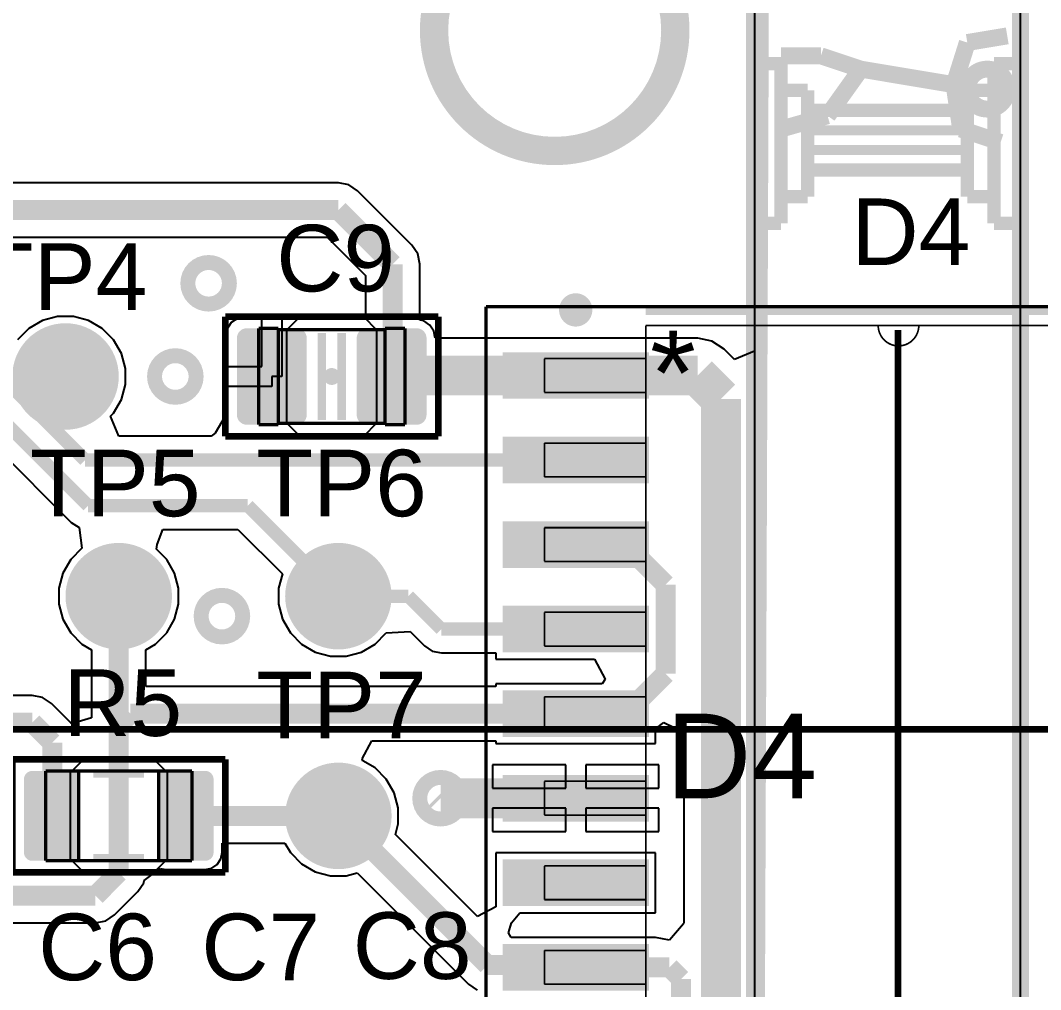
# Model space of a CAD drawing. Header units: inches. Extents: x 34 to 155, y 75 to 134.
# Drawn here: x 86.47 to 101.8, y 99.09 to 113.65 of the extents above; entities that cross this region are included whole.
import ezdxf

# ---------------------------------------------------------------- set-up
doc = ezdxf.new("R2010")
doc.units = ezdxf.units.IN
for name, color, linetype in [('Bottom Layer', 5, 'Continuous'), ('Bottom Overlay', 54, 'Continuous'), ('Bottom Solder', 6, 'Continuous'), ('Construction', 216, 'Continuous'), ('Mechanical 13', 56, 'Continuous'), ('Mechanical 15', 56, 'Continuous'), ('Multi-Layer', 9, 'Continuous'), ('Top Layer', 1, 'Continuous'), ('Top Overlay', 2, 'Continuous'), ('Top Paste', 8, 'Continuous'), ('Top Solder', 216, 'Continuous')]:
    doc.layers.add(name, color=color, linetype=linetype)
doc.styles.add('Arial', font='', dxfattribs={"height": 0.2})
doc.styles.get('Arial').set_extended_font_data('Arial')

# ---------------------------------------------------------------- blocks, each defined once
blk = doc.blocks.new('T___P_____P___D1_5___102')
at = {"layer": 'Top Layer'}
h = blk.add_hatch(color=1, dxfattribs=at)
edge = h.paths.add_edge_path()
edge.add_arc((0, 0), 0.7499985, 0, 360)
at = {"layer": 'Top Solder'}
h = blk.add_hatch(color=216, dxfattribs=at)
edge = h.paths.add_edge_path()
edge.add_arc((0, 0), 0.7999984, 0, 360)
blk = doc.blocks.new('T___P_____P___D1_5___103')
at = {"layer": 'Top Layer'}
h = blk.add_hatch(color=1, dxfattribs=at)
edge = h.paths.add_edge_path()
edge.add_arc((0, 0), 0.7499985, 0, 360)
at = {"layer": 'Top Solder'}
h = blk.add_hatch(color=216, dxfattribs=at)
edge = h.paths.add_edge_path()
edge.add_arc((0, 0), 0.7999984, 0, 360)
blk = doc.blocks.new('T___P_____P___D1_5___104')
at = {"layer": 'Top Layer'}
h = blk.add_hatch(color=1, dxfattribs=at)
edge = h.paths.add_edge_path()
edge.add_arc((0, 0), 0.7499985, 0, 360)
at = {"layer": 'Top Solder'}
h = blk.add_hatch(color=216, dxfattribs=at)
edge = h.paths.add_edge_path()
edge.add_arc((0, 0), 0.7999984, 0, 360)
blk = doc.blocks.new('T___P_____P___D1_5___105')
at = {"layer": 'Top Layer'}
h = blk.add_hatch(color=1, dxfattribs=at)
edge = h.paths.add_edge_path()
edge.add_arc((0, 0), 0.7499985, 0, 360)
at = {"layer": 'Top Solder'}
h = blk.add_hatch(color=216, dxfattribs=at)
edge = h.paths.add_edge_path()
edge.add_arc((0, 0), 0.7999984, 0, 360)
blk = doc.blocks.new('RESC2012X70N_116')
at = {"layer": 'Mechanical 15'}
h = blk.add_hatch(color=56, dxfattribs=at)
edge = h.paths.add_edge_path()
edge.add_arc((0, 0), 0.127, 0, 360)
at = {"layer": 'Top Layer'}
h = blk.add_hatch(color=1, dxfattribs=at)
edge = h.paths.add_edge_path()
edge.add_arc((-1.30000121, -0.55000017), 0.0999998, 180, 270)
edge.add_line((-1.30000121, -0.64999997), (-0.69999987, -0.64999997))
edge.add_arc((-0.69999987, -0.55000017), 0.0999998, 270, 360)
edge.add_line((-0.60000007, -0.55000017), (-0.60000007, 0.55000017))
edge.add_arc((-0.69999987, 0.55000017), 0.0999998, 0, 90)
edge.add_line((-0.69999987, 0.64999997), (-1.30000121, 0.64999997))
edge.add_arc((-1.30000121, 0.55000017), 0.0999998, 90, 180)
edge.add_line((-1.40000101, 0.55000017), (-1.40000101, -0.55000017))
h = blk.add_hatch(color=1, dxfattribs=at)
edge = h.paths.add_edge_path()
edge.add_arc((0.69999987, -0.55000017), 0.0999998, 180, 270)
edge.add_line((0.69999987, -0.64999997), (1.30000121, -0.64999997))
edge.add_arc((1.30000121, -0.55000017), 0.0999998, 270, 360)
edge.add_line((1.40000101, -0.55000017), (1.40000101, 0.55000017))
edge.add_arc((1.30000121, 0.55000017), 0.0999998, 0, 90)
edge.add_line((1.30000121, 0.64999997), (0.69999987, 0.64999997))
edge.add_arc((0.69999987, 0.55000017), 0.0999998, 90, 180)
edge.add_line((0.60000007, 0.55000017), (0.60000007, -0.55000017))
at = {"layer": 'Top Paste'}
h = blk.add_hatch(color=8, dxfattribs=at)
edge = h.paths.add_edge_path()
edge.add_arc((-1.30000121, -0.55000017), 0.0999998, 180, 270)
edge.add_line((-1.30000121, -0.64999997), (-0.69999987, -0.64999997))
edge.add_arc((-0.69999987, -0.55000017), 0.0999998, 270, 360)
edge.add_line((-0.60000007, -0.55000017), (-0.60000007, 0.55000017))
edge.add_arc((-0.69999987, 0.55000017), 0.0999998, 0, 90)
edge.add_line((-0.69999987, 0.64999997), (-1.30000121, 0.64999997))
edge.add_arc((-1.30000121, 0.55000017), 0.0999998, 90, 180)
edge.add_line((-1.40000101, 0.55000017), (-1.40000101, -0.55000017))
h = blk.add_hatch(color=8, dxfattribs=at)
edge = h.paths.add_edge_path()
edge.add_arc((0.69999987, -0.55000017), 0.0999998, 180, 270)
edge.add_line((0.69999987, -0.64999997), (1.30000121, -0.64999997))
edge.add_arc((1.30000121, -0.55000017), 0.0999998, 270, 360)
edge.add_line((1.40000101, -0.55000017), (1.40000101, 0.55000017))
edge.add_arc((1.30000121, 0.55000017), 0.0999998, 0, 90)
edge.add_line((1.30000121, 0.64999997), (0.69999987, 0.64999997))
edge.add_arc((0.69999987, 0.55000017), 0.0999998, 90, 180)
edge.add_line((0.60000007, 0.55000017), (0.60000007, -0.55000017))
at = {"layer": 'Top Solder'}
h = blk.add_hatch(color=216, dxfattribs=at)
edge = h.paths.add_edge_path()
edge.add_arc((-1.30000121, -0.55000017), 0.12500102, 180, 270)
edge.add_line((-1.30000121, -0.67500119), (-0.69999987, -0.67500119))
edge.add_arc((-0.69999987, -0.55000017), 0.12500102, 270, 360)
edge.add_line((-0.57499885, -0.55000017), (-0.57499885, 0.55000017))
edge.add_arc((-0.69999987, 0.55000017), 0.12500102, 0, 90)
edge.add_line((-0.69999987, 0.67500119), (-1.30000121, 0.67500119))
edge.add_arc((-1.30000121, 0.55000017), 0.12500102, 90, 180)
edge.add_line((-1.42500223, 0.55000017), (-1.42500223, -0.55000017))
h = blk.add_hatch(color=216, dxfattribs=at)
edge = h.paths.add_edge_path()
edge.add_arc((0.69999987, -0.55000017), 0.12500102, 180, 270)
edge.add_line((0.69999987, -0.67500119), (1.30000121, -0.67500119))
edge.add_arc((1.30000121, -0.55000017), 0.12500102, 270, 360)
edge.add_line((1.42500223, -0.55000017), (1.42500223, 0.55000017))
edge.add_arc((1.30000121, 0.55000017), 0.12500102, 0, 90)
edge.add_line((1.30000121, 0.67500119), (0.69999987, 0.67500119))
edge.add_arc((0.69999987, 0.55000017), 0.12500102, 90, 180)
edge.add_line((0.57499885, 0.55000017), (0.57499885, -0.55000017))
at = {"layer": 'Mechanical 13', "const_width": 0.0499999}
for points in [[(-1.10000034, -0.67499992), (-1.10000034, 0.67499992)], [(-1.10000034, 0.67499992), (-0.6000013399999999, 0.67499992)], [(-0.6000013399999999, -0.67499992), (-0.6000013399999999, 0.67499992)], [(-0.6000013399999999, 0.6735114799999999), (0.6000013399999999, 0.6739991599999999)], [(-0.6000013399999999, 0.6735114799999999), (0.6000013399999999, 0.6739991599999999)], [(0.6000013399999999, -0.67499992), (0.6000013399999999, 0.67499992)], [(0.6000013399999999, 0.67499992), (1.10000034, 0.67499992)], [(1.10000034, -0.67499992), (1.10000034, 0.67499992)], [(-1.10000034, -0.67499992), (-0.6000013399999999, -0.67499992)], [(-0.6000013399999999, -0.6739991599999999), (0.6000013399999999, -0.6735114799999999)], [(-0.6000013399999999, -0.6739991599999999), (0.6000013399999999, -0.6739991599999999)], [(0.6000013399999999, -0.67499992), (1.10000034, -0.67499992)]]:
    blk.add_lwpolyline(points, dxfattribs=at)
at = {"layer": 'Mechanical 15', "const_width": 0.0999998}
for points in [[(-1.59999934, -0.8500008399999999), (-1.59999934, 0.8500008399999999)], [(-1.59999934, 0.8500008399999999), (1.59999934, 0.8500008399999999)], [(1.59999934, -0.8500008399999999), (1.59999934, 0.8500008399999999)], [(-1.59999934, -0.8500008399999999), (1.59999934, -0.8500008399999999)]]:
    blk.add_lwpolyline(points, dxfattribs=at)
at = {"layer": 'Top Layer'}
for p, q in [((-0.72499982, 0.6499986999999999), (-0.5249976799999999, 0.8500008399999999)), ((-0.5249976799999999, 0.8500008399999999), (0.52500022, 0.8500008399999999)), ((0.52500022, 0.8500008399999999), (0.72499982, 0.65000124)), ((-0.72499982, -0.65000124), (-0.72499982, 0.6499986999999999)), ((0.72499982, 0.65000124), (0.72499982, -0.65000124)), ((-0.52500022, -0.8500008399999999), (-0.72499982, -0.65000124)), ((0.72499982, -0.65000124), (0.52500022, -0.8500008399999999)), ((0.52500022, -0.8500008399999999), (-0.52500022, -0.8500008399999999))]:
    blk.add_line(p, q, dxfattribs=at)
at = {"layer": 'Top Overlay', "const_width": 0.127}
for points in [[(-0.3809999999999999, 0.635), (0.3809999999999999, 0.635)], [(-0.3809999999999999, -0.635), (0.3809999999999999, -0.635)]]:
    blk.add_lwpolyline(points, dxfattribs=at)
blk = doc.blocks.new('TI_DFM0020A_121')
at = {"layer": 'Top Layer'}
for points in [[(-5.900000899999999, 6.0149994), (-3.80000002, 6.0149994), (-3.80000002, 5.415000599999999), (-5.900000899999999, 5.415000599999999)], [(3.80000002, 6.0149994), (5.900000899999999, 6.0149994), (5.900000899999999, 5.415000599999999), (3.80000002, 5.415000599999999)], [(-5.900000899999999, 4.7449994), (-3.80000002, 4.7449994), (-3.80000002, 4.145000599999999), (-5.900000899999999, 4.145000599999999)], [(3.80000002, 4.7449994), (5.900000899999999, 4.7449994), (5.900000899999999, 4.145000599999999), (3.80000002, 4.145000599999999)], [(-5.900000899999999, 3.474999399999999), (-3.80000002, 3.474999399999999), (-3.80000002, 2.8750006), (-5.900000899999999, 2.8750006)], [(3.80000002, 3.474999399999999), (5.900000899999999, 3.474999399999999), (5.900000899999999, 2.8750006), (3.80000002, 2.8750006)], [(-5.900000899999999, 2.2049994), (-3.80000002, 2.2049994), (-3.80000002, 1.6050006), (-5.900000899999999, 1.6050006)], [(3.80000002, 2.2049994), (5.900000899999999, 2.2049994), (5.900000899999999, 1.6050006), (3.80000002, 1.6050006)], [(-5.900000899999999, 0.9349994), (-3.80000002, 0.9349994), (-3.80000002, 0.3350006), (-5.900000899999999, 0.3350006)], [(3.80000002, 0.9349994), (5.900000899999999, 0.9349994), (5.900000899999999, 0.3350006), (3.80000002, 0.3350006)], [(-5.900000899999999, -0.3350006), (-3.80000002, -0.3350006), (-3.80000002, -0.9349994), (-5.900000899999999, -0.9349994)], [(3.80000002, -0.3350006), (5.900000899999999, -0.3350006), (5.900000899999999, -0.9349994), (3.80000002, -0.9349994)], [(-5.900000899999999, -1.6050006), (-3.80000002, -1.6050006), (-3.80000002, -2.2049994), (-5.900000899999999, -2.2049994)], [(3.80000002, -1.6050006), (5.900000899999999, -1.6050006), (5.900000899999999, -2.2049994), (3.80000002, -2.2049994)], [(-5.900000899999999, -2.8750006), (-3.80000002, -2.8750006), (-3.80000002, -3.474999399999999), (-5.900000899999999, -3.474999399999999)], [(3.80000002, -2.8750006), (5.900000899999999, -2.8750006), (5.900000899999999, -3.474999399999999), (3.80000002, -3.474999399999999)], [(-5.900000899999999, -4.145000599999999), (-3.80000002, -4.145000599999999), (-3.80000002, -4.7449994), (-5.900000899999999, -4.7449994)], [(3.80000002, -4.145000599999999), (5.900000899999999, -4.145000599999999), (5.900000899999999, -4.7449994), (3.80000002, -4.7449994)], [(-5.900000899999999, -5.415000599999999), (-3.80000002, -5.415000599999999), (-3.80000002, -6.0149994), (-5.900000899999999, -6.0149994)], [(3.80000002, -5.415000599999999), (5.900000899999999, -5.415000599999999), (5.900000899999999, -6.0149994), (3.80000002, -6.0149994)]]:
    blk.add_hatch(color=1, dxfattribs=at).paths.add_polyline_path(points)
at = {"layer": 'Top Paste'}
for points in [[(-5.900000899999999, 6.0149994), (-3.80000002, 6.0149994), (-3.80000002, 5.415000599999999), (-5.900000899999999, 5.415000599999999)], [(3.80000002, 6.0149994), (5.900000899999999, 6.0149994), (5.900000899999999, 5.415000599999999), (3.80000002, 5.415000599999999)], [(-5.900000899999999, 4.7449994), (-3.80000002, 4.7449994), (-3.80000002, 4.145000599999999), (-5.900000899999999, 4.145000599999999)], [(3.80000002, 4.7449994), (5.900000899999999, 4.7449994), (5.900000899999999, 4.145000599999999), (3.80000002, 4.145000599999999)], [(-5.900000899999999, 3.474999399999999), (-3.80000002, 3.474999399999999), (-3.80000002, 2.8750006), (-5.900000899999999, 2.8750006)], [(3.80000002, 3.474999399999999), (5.900000899999999, 3.474999399999999), (5.900000899999999, 2.8750006), (3.80000002, 2.8750006)], [(-5.900000899999999, 2.2049994), (-3.80000002, 2.2049994), (-3.80000002, 1.6050006), (-5.900000899999999, 1.6050006)], [(3.80000002, 2.2049994), (5.900000899999999, 2.2049994), (5.900000899999999, 1.6050006), (3.80000002, 1.6050006)], [(-5.900000899999999, 0.9349994), (-3.80000002, 0.9349994), (-3.80000002, 0.3350006), (-5.900000899999999, 0.3350006)], [(3.80000002, 0.9349994), (5.900000899999999, 0.9349994), (5.900000899999999, 0.3350006), (3.80000002, 0.3350006)], [(-5.900000899999999, -0.3350006), (-3.80000002, -0.3350006), (-3.80000002, -0.9349994), (-5.900000899999999, -0.9349994)], [(3.80000002, -0.3350006), (5.900000899999999, -0.3350006), (5.900000899999999, -0.9349994), (3.80000002, -0.9349994)], [(-5.900000899999999, -1.6050006), (-3.80000002, -1.6050006), (-3.80000002, -2.2049994), (-5.900000899999999, -2.2049994)], [(3.80000002, -1.6050006), (5.900000899999999, -1.6050006), (5.900000899999999, -2.2049994), (3.80000002, -2.2049994)], [(-5.900000899999999, -2.8750006), (-3.80000002, -2.8750006), (-3.80000002, -3.474999399999999), (-5.900000899999999, -3.474999399999999)], [(3.80000002, -2.8750006), (5.900000899999999, -2.8750006), (5.900000899999999, -3.474999399999999), (3.80000002, -3.474999399999999)], [(-5.900000899999999, -4.145000599999999), (-3.80000002, -4.145000599999999), (-3.80000002, -4.7449994), (-5.900000899999999, -4.7449994)], [(3.80000002, -4.145000599999999), (5.900000899999999, -4.145000599999999), (5.900000899999999, -4.7449994), (3.80000002, -4.7449994)], [(-5.900000899999999, -5.415000599999999), (-3.80000002, -5.415000599999999), (-3.80000002, -6.0149994), (-5.900000899999999, -6.0149994)], [(3.80000002, -5.415000599999999), (5.900000899999999, -5.415000599999999), (5.900000899999999, -6.0149994), (3.80000002, -6.0149994)]]:
    blk.add_hatch(color=8, dxfattribs=at).paths.add_polyline_path(points)
at = {"layer": 'Top Solder'}
for points in [[(-5.9500008, 6.0649993), (-3.75000012, 6.0649993), (-3.75000012, 5.3650007), (-5.9500008, 5.3650007)], [(3.75000012, 6.0649993), (5.9500008, 6.0649993), (5.9500008, 5.3650007), (3.75000012, 5.3650007)], [(-5.9500008, 4.7949993), (-3.75000012, 4.7949993), (-3.75000012, 4.095000699999999), (-5.9500008, 4.095000699999999)], [(3.75000012, 4.7949993), (5.9500008, 4.7949993), (5.9500008, 4.095000699999999), (3.75000012, 4.095000699999999)], [(-5.9500008, 3.5249993), (-3.75000012, 3.5249993), (-3.75000012, 2.8250007), (-5.9500008, 2.8250007)], [(3.75000012, 3.5249993), (5.9500008, 3.5249993), (5.9500008, 2.8250007), (3.75000012, 2.8250007)], [(-5.9500008, 2.2549993), (-3.75000012, 2.2549993), (-3.75000012, 1.5550007), (-5.9500008, 1.5550007)], [(3.75000012, 2.2549993), (5.9500008, 2.2549993), (5.9500008, 1.5550007), (3.75000012, 1.5550007)], [(-5.9500008, 0.9849993), (-3.75000012, 0.9849993), (-3.75000012, 0.2850007), (-5.9500008, 0.2850007)], [(3.75000012, 0.9849993), (5.9500008, 0.9849993), (5.9500008, 0.2850007), (3.75000012, 0.2850007)], [(-5.9500008, -0.2850007), (-3.75000012, -0.2850007), (-3.75000012, -0.9849993), (-5.9500008, -0.9849993)], [(3.75000012, -0.2850007), (5.9500008, -0.2850007), (5.9500008, -0.9849993), (3.75000012, -0.9849993)], [(-5.9500008, -1.5550007), (-3.75000012, -1.5550007), (-3.75000012, -2.2549993), (-5.9500008, -2.2549993)], [(3.75000012, -1.5550007), (5.9500008, -1.5550007), (5.9500008, -2.2549993), (3.75000012, -2.2549993)], [(-5.9500008, -2.8250007), (-3.75000012, -2.8250007), (-3.75000012, -3.5249993), (-5.9500008, -3.5249993)], [(3.75000012, -2.8250007), (5.9500008, -2.8250007), (5.9500008, -3.5249993), (3.75000012, -3.5249993)], [(-5.9500008, -4.095000699999999), (-3.75000012, -4.095000699999999), (-3.75000012, -4.7949993), (-5.9500008, -4.7949993)], [(3.75000012, -4.095000699999999), (5.9500008, -4.095000699999999), (5.9500008, -4.7949993), (3.75000012, -4.7949993)], [(-5.9500008, -5.3650007), (-3.75000012, -5.3650007), (-3.75000012, -6.0649993), (-5.9500008, -6.0649993)], [(3.75000012, -5.3650007), (5.9500008, -5.3650007), (5.9500008, -6.0649993), (3.75000012, -6.0649993)]]:
    blk.add_hatch(color=216, dxfattribs=at).paths.add_polyline_path(points)
at = {"layer": 'Mechanical 13', "const_width": 0.0254}
for points in [[(-3.797299999999999, -6.4643), (-3.797299999999999, 6.4643)], [(-3.797299999999999, 6.4643), (3.797299999999999, 6.4643)], [(3.797299999999999, -6.4643), (3.797299999999999, 6.4643)], [(-5.3213, 5.460999999999999), (-5.3213, 5.968999999999999)], [(-5.3213, 5.968999999999999), (-3.797299999999999, 5.968999999999999)], [(-3.797299999999999, 5.460999999999999), (-3.797299999999999, 5.968999999999999)], [(3.797299999999999, 5.968999999999999), (5.3213, 5.968999999999999)], [(3.797299999999999, 5.460999999999999), (3.797299999999999, 5.968999999999999)], [(5.3213, 5.460999999999999), (5.3213, 5.968999999999999)], [(-5.3213, 5.460999999999999), (-3.797299999999999, 5.460999999999999)], [(3.797299999999999, 5.460999999999999), (5.3213, 5.460999999999999)], [(-5.3213, 4.191), (-5.3213, 4.699)], [(-5.3213, 4.699), (-3.797299999999999, 4.699)], [(-3.797299999999999, 4.191), (-3.797299999999999, 4.699)], [(3.797299999999999, 4.699), (5.3213, 4.699)], [(3.797299999999999, 4.191), (3.797299999999999, 4.699)], [(5.3213, 4.191), (5.3213, 4.699)], [(-5.3213, 4.191), (-3.797299999999999, 4.191)], [(3.797299999999999, 4.191), (5.3213, 4.191)], [(-5.3213, 2.921), (-5.3213, 3.429)], [(-5.3213, 3.429), (-3.797299999999999, 3.429)], [(-3.797299999999999, 2.921), (-3.797299999999999, 3.429)], [(3.797299999999999, 3.429), (5.3213, 3.429)], [(3.797299999999999, 2.921), (3.797299999999999, 3.429)], [(5.3213, 2.921), (5.3213, 3.429)], [(-5.3213, 2.921), (-3.797299999999999, 2.921)], [(3.797299999999999, 2.921), (5.3213, 2.921)], [(-5.3213, 1.651), (-5.3213, 2.159)], [(-5.3213, 2.159), (-3.797299999999999, 2.159)], [(-3.797299999999999, 1.651), (-3.797299999999999, 2.159)], [(3.797299999999999, 2.159), (5.3213, 2.159)], [(3.797299999999999, 1.651), (3.797299999999999, 2.159)], [(5.3213, 1.651), (5.3213, 2.159)], [(-5.3213, 1.651), (-3.797299999999999, 1.651)], [(3.797299999999999, 1.651), (5.3213, 1.651)], [(-5.3213, 0.3809999999999999), (-5.3213, 0.889)], [(-5.3213, 0.889), (-3.797299999999999, 0.889)], [(-3.797299999999999, 0.3809999999999999), (-3.797299999999999, 0.889)], [(3.797299999999999, 0.889), (5.3213, 0.889)], [(3.797299999999999, 0.3809999999999999), (3.797299999999999, 0.889)], [(5.3213, 0.3809999999999999), (5.3213, 0.889)], [(-5.3213, 0.3809999999999999), (-3.797299999999999, 0.3809999999999999)], [(3.797299999999999, 0.3809999999999999), (5.3213, 0.3809999999999999)], [(-5.3213, -0.889), (-5.3213, -0.3809999999999999)], [(-5.3213, -0.3809999999999999), (-3.797299999999999, -0.3809999999999999)], [(-3.797299999999999, -0.889), (-3.797299999999999, -0.3809999999999999)], [(3.797299999999999, -0.3809999999999999), (5.3213, -0.3809999999999999)], [(3.797299999999999, -0.889), (3.797299999999999, -0.3809999999999999)], [(5.3213, -0.889), (5.3213, -0.3809999999999999)], [(-5.3213, -0.889), (-3.797299999999999, -0.889)], [(3.797299999999999, -0.889), (5.3213, -0.889)], [(-5.3213, -2.159), (-5.3213, -1.651)], [(-5.3213, -1.651), (-3.797299999999999, -1.651)], [(-3.797299999999999, -2.159), (-3.797299999999999, -1.651)], [(3.797299999999999, -1.651), (5.3213, -1.651)], [(3.797299999999999, -2.159), (3.797299999999999, -1.651)], [(5.3213, -2.159), (5.3213, -1.651)], [(-5.3213, -2.159), (-3.797299999999999, -2.159)], [(3.797299999999999, -2.159), (5.3213, -2.159)], [(-5.3213, -3.429), (-5.3213, -2.921)], [(-5.3213, -2.921), (-3.797299999999999, -2.921)], [(-3.797299999999999, -3.429), (-3.797299999999999, -2.921)], [(3.797299999999999, -2.921), (5.3213, -2.921)], [(3.797299999999999, -3.429), (3.797299999999999, -2.921)], [(5.3213, -3.429), (5.3213, -2.921)], [(-5.3213, -3.429), (-3.797299999999999, -3.429)], [(3.797299999999999, -3.429), (5.3213, -3.429)], [(-5.3213, -4.699), (-5.3213, -4.191)], [(-5.3213, -4.191), (-3.797299999999999, -4.191)], [(-3.797299999999999, -4.699), (-3.797299999999999, -4.191)], [(3.797299999999999, -4.191), (5.3213, -4.191)], [(3.797299999999999, -4.699), (3.797299999999999, -4.191)], [(5.3213, -4.699), (5.3213, -4.191)], [(-5.3213, -4.699), (-3.797299999999999, -4.699)], [(3.797299999999999, -4.699), (5.3213, -4.699)], [(-5.3213, -5.968999999999999), (-5.3213, -5.460999999999999)], [(-5.3213, -5.460999999999999), (-3.797299999999999, -5.460999999999999)], [(-3.797299999999999, -5.968999999999999), (-3.797299999999999, -5.460999999999999)], [(3.797299999999999, -5.460999999999999), (5.3213, -5.460999999999999)], [(3.797299999999999, -5.968999999999999), (3.797299999999999, -5.460999999999999)], [(5.3213, -5.968999999999999), (5.3213, -5.460999999999999)], [(-5.3213, -5.968999999999999), (-3.797299999999999, -5.968999999999999)], [(3.797299999999999, -5.968999999999999), (5.3213, -5.968999999999999)], [(-3.797299999999999, -6.4643), (3.797299999999999, -6.4643)]]:
    blk.add_lwpolyline(points, dxfattribs=at)
blk.add_lwpolyline([(0.3048, 6.4643, -0.9999999999999999), (-0.3048, 6.4643)], format="xyb", dxfattribs=at)
at = {"layer": 'Mechanical 13', "const_width": 0.0127}
for points in [[(-0.31115, 6.4643, 1), (-0.29845, 6.4643, 1)], [(0.29845, 6.4643, 1), (0.31115, 6.4643, 1)]]:
    blk.add_lwpolyline(points, format="xyb", close=True, dxfattribs=at)
at = {"layer": 'Mechanical 15', "const_width": 0.0499999}
for points in [[(-6.200000299999999, -6.7499992), (-6.200000299999999, 6.7499992)], [(-6.200000299999999, 6.7499992), (6.200000299999999, 6.7499992)], [(6.200000299999999, -6.7499992), (6.200000299999999, 6.7499992)], [(-6.200000299999999, -6.7499992), (6.200000299999999, -6.7499992)]]:
    blk.add_lwpolyline(points, dxfattribs=at)
at = {"layer": 'Top Overlay'}
for points, const_width in [([(-4.72499944, 6.6999993, 1), (-4.97500148, 6.6999993, 1)], 0.2499995), ([(-5.03750072, 6.6999993, 1), (-4.91250224, 6.6999993, 1)], 0.12499848), ([(-4.78749868, 6.6999993, 1), (-4.6625002, 6.6999993, 1)], 0.12499848)]:
    blk.add_lwpolyline(points, format="xyb", close=True, dxfattribs=dict(at, const_width=const_width))
at = {"layer": 'Top Overlay', "const_width": 0.1499997}
for points in [[(-3.80000002, 6.6999993), (3.80000002, 6.6999993)], [(-3.80000002, -6.6999993), (3.80000002, -6.6999993)]]:
    blk.add_lwpolyline(points, dxfattribs=at)
at = {"layer": 'Mechanical 13', "style": 'Arial'}
for s, p in [('*', (-3.7338, 5.1181)), ('D4', (-3.4925, -0.635))]:
    blk.add_text(s, height=1.27, dxfattribs=at).set_placement(p)
blk = doc.blocks.new('CAPC2012X135N_130')
at = {"layer": 'Mechanical 15'}
h = blk.add_hatch(color=56, dxfattribs=at)
edge = h.paths.add_edge_path()
edge.add_arc((0, 0), 0.127, 0, 360)
at = {"layer": 'Top Layer'}
h = blk.add_hatch(color=1, dxfattribs=at)
edge = h.paths.add_edge_path()
edge.add_arc((-1.27500253, -0.57500139), 0.12499848, 180, 270)
edge.add_line((-1.27500253, -0.69999987), (-0.52499895, -0.69999987))
edge.add_arc((-0.52499895, -0.57500139), 0.12499848, 270, 360)
edge.add_line((-0.40000047, -0.57500139), (-0.40000047, 0.57500139))
edge.add_arc((-0.52499895, 0.57500139), 0.12499848, 0, 90)
edge.add_line((-0.52499895, 0.69999987), (-1.27500253, 0.69999987))
edge.add_arc((-1.27500253, 0.57500139), 0.12499848, 90, 180)
edge.add_line((-1.40000101, 0.57500139), (-1.40000101, -0.57500139))
h = blk.add_hatch(color=1, dxfattribs=at)
edge = h.paths.add_edge_path()
edge.add_arc((0.52499895, -0.57500139), 0.12499848, 180, 270)
edge.add_line((0.52499895, -0.69999987), (1.27500253, -0.69999987))
edge.add_arc((1.27500253, -0.57500139), 0.12499848, 270, 360)
edge.add_line((1.40000101, -0.57500139), (1.40000101, 0.57500139))
edge.add_arc((1.27500253, 0.57500139), 0.12499848, 0, 90)
edge.add_line((1.27500253, 0.69999987), (0.52499895, 0.69999987))
edge.add_arc((0.52499895, 0.57500139), 0.12499848, 90, 180)
edge.add_line((0.40000047, 0.57500139), (0.40000047, -0.57500139))
at = {"layer": 'Top Paste'}
h = blk.add_hatch(color=8, dxfattribs=at)
edge = h.paths.add_edge_path()
edge.add_arc((-1.27500253, -0.57500139), 0.12499848, 180, 270)
edge.add_line((-1.27500253, -0.69999987), (-0.52499895, -0.69999987))
edge.add_arc((-0.52499895, -0.57500139), 0.12499848, 270, 360)
edge.add_line((-0.40000047, -0.57500139), (-0.40000047, 0.57500139))
edge.add_arc((-0.52499895, 0.57500139), 0.12499848, 0, 90)
edge.add_line((-0.52499895, 0.69999987), (-1.27500253, 0.69999987))
edge.add_arc((-1.27500253, 0.57500139), 0.12499848, 90, 180)
edge.add_line((-1.40000101, 0.57500139), (-1.40000101, -0.57500139))
h = blk.add_hatch(color=8, dxfattribs=at)
edge = h.paths.add_edge_path()
edge.add_arc((0.52499895, -0.57500139), 0.12499848, 180, 270)
edge.add_line((0.52499895, -0.69999987), (1.27500253, -0.69999987))
edge.add_arc((1.27500253, -0.57500139), 0.12499848, 270, 360)
edge.add_line((1.40000101, -0.57500139), (1.40000101, 0.57500139))
edge.add_arc((1.27500253, 0.57500139), 0.12499848, 0, 90)
edge.add_line((1.27500253, 0.69999987), (0.52499895, 0.69999987))
edge.add_arc((0.52499895, 0.57500139), 0.12499848, 90, 180)
edge.add_line((0.40000047, 0.57500139), (0.40000047, -0.57500139))
at = {"layer": 'Top Solder'}
h = blk.add_hatch(color=216, dxfattribs=at)
edge = h.paths.add_edge_path()
edge.add_arc((-1.27500253, -0.57500139), 0.1499997, 180, 270)
edge.add_line((-1.27500253, -0.7250010899999999), (-0.52499895, -0.7250010899999999))
edge.add_arc((-0.52499895, -0.57500139), 0.1499997, 270, 360)
edge.add_line((-0.37499925, -0.57500139), (-0.37499925, 0.57500139))
edge.add_arc((-0.52499895, 0.57500139), 0.1499997, 0, 90)
edge.add_line((-0.52499895, 0.7250010899999999), (-1.27500253, 0.7250010899999999))
edge.add_arc((-1.27500253, 0.57500139), 0.1499997, 90, 180)
edge.add_line((-1.42500223, 0.57500139), (-1.42500223, -0.57500139))
h = blk.add_hatch(color=216, dxfattribs=at)
edge = h.paths.add_edge_path()
edge.add_arc((0.52499895, -0.57500139), 0.1499997, 180, 270)
edge.add_line((0.52499895, -0.7250010899999999), (1.27500253, -0.7250010899999999))
edge.add_arc((1.27500253, -0.57500139), 0.1499997, 270, 360)
edge.add_line((1.42500223, -0.57500139), (1.42500223, 0.57500139))
edge.add_arc((1.27500253, 0.57500139), 0.1499997, 0, 90)
edge.add_line((1.27500253, 0.7250010899999999), (0.52499895, 0.7250010899999999))
edge.add_arc((0.52499895, 0.57500139), 0.1499997, 90, 180)
edge.add_line((0.37499925, 0.57500139), (0.37499925, -0.57500139))
at = {"layer": 'Mechanical 13', "const_width": 0.0499999}
for points in [[(-1.10000034, 0.72499982), (-0.8000009399999999, 0.72499982)], [(-1.10000034, -0.72499982), (-1.10000034, 0.72499982)], [(-0.8000009399999999, -0.72499982), (-0.8000009399999999, 0.72499982)], [(-0.8000009399999999, 0.7049998599999999), (0.8000009399999999, 0.7049998599999999)], [(0.8000009399999999, -0.72499982), (0.8000009399999999, 0.72499982)], [(0.8000009399999999, 0.72499982), (1.10000034, 0.72499982)], [(1.10000034, -0.72499982), (1.10000034, 0.72499982)], [(-1.10000034, -0.72499982), (-0.8000009399999999, -0.72499982)], [(-0.8000009399999999, -0.7049998599999999), (0.8000009399999999, -0.7049998599999999)], [(0.8000009399999999, -0.72499982), (1.10000034, -0.72499982)]]:
    blk.add_lwpolyline(points, dxfattribs=at)
at = {"layer": 'Mechanical 15', "const_width": 0.0999998}
for points in [[(-1.59999934, 0.90000074), (1.59999934, 0.90000074)], [(-1.59999934, -0.90000074), (-1.59999934, 0.90000074)], [(1.59999934, -0.90000074), (1.59999934, 0.90000074)], [(-1.59999934, -0.90000074), (1.59999934, -0.90000074)]]:
    blk.add_lwpolyline(points, dxfattribs=at)
at = {"layer": 'Top Layer'}
for p, q in [((-0.67499992, 0.6999985999999999), (-0.47499778, 0.90000074)), ((-0.47499778, 0.90000074), (0.47500032, 0.90000074)), ((0.47500032, 0.90000074), (0.67499992, 0.7000011399999999)), ((-0.67499992, -0.7000011399999999), (-0.67499992, 0.6999985999999999)), ((0.67499992, 0.7000011399999999), (0.67499992, -0.7000011399999999)), ((-0.47500032, -0.90000074), (-0.67499992, -0.7000011399999999)), ((0.67499992, -0.7000011399999999), (0.47500032, -0.90000074)), ((0.47500032, -0.90000074), (-0.47500032, -0.90000074))]:
    blk.add_line(p, q, dxfattribs=at)
at = {"layer": 'Top Overlay', "const_width": 0.127}
for points in [[(-0.14959838, -0.6512001199999999), (-0.14959838, 0.6512001199999999)], [(0.14959838, -0.6512001199999999), (0.14959838, 0.6512001199999999)]]:
    blk.add_lwpolyline(points, dxfattribs=at)

msp = doc.modelspace()

# ---------------------------------------------------------------- hatches: boundary and pattern name
at = {"layer": 'Bottom Layer'}
h = msp.add_hatch(color=5, dxfattribs=at)
edge = h.paths.add_edge_path()
edge.add_arc((94.49999895999999, 113.49999906), 1.99999854, 0, 360)
edge = h.paths.add_edge_path(flags=0)
edge.add_arc((94.49999895999999, 113.49999906), 1.59999934, 0, 360)
h = msp.add_hatch(color=5, dxfattribs=at)
edge = h.paths.add_edge_path()
edge.add_arc((89.29999919999999, 109.69999904), 0.3999992, 0, 360)
edge = h.paths.add_edge_path(flags=0)
edge.add_arc((89.29999919999999, 109.69999904), 0.1999996, 0, 360)
h = msp.add_hatch(color=5, dxfattribs=at)
edge = h.paths.add_edge_path()
edge.add_arc((88.8000002, 108.2999993), 0.3999992, 0, 360)
edge = h.paths.add_edge_path(flags=0)
edge.add_arc((88.8000002, 108.2999993), 0.1999996, 0, 360)
h = msp.add_hatch(color=5, dxfattribs=at)
edge = h.paths.add_edge_path()
edge.add_arc((89.4999988, 104.69999888), 0.3999992, 0, 360)
edge = h.paths.add_edge_path(flags=0)
edge.add_arc((89.4999988, 104.69999888), 0.1999996, 0, 360)
h = msp.add_hatch(color=5, dxfattribs=at)
edge = h.paths.add_edge_path()
edge.add_arc((92.78499857999999, 101.96500054), 0.3999992, 0, 360)
edge = h.paths.add_edge_path(flags=0)
edge.add_arc((92.78499857999999, 101.96500054), 0.1999996, 0, 360)
at = {"layer": 'Bottom Solder'}
h = msp.add_hatch(color=6, dxfattribs=at)
edge = h.paths.add_edge_path()
edge.add_arc((94.49999895999999, 113.49999906), 2.02499976, 0, 360)
edge = h.paths.add_edge_path(flags=0)
edge.add_arc((94.49999895999999, 113.49999906), 1.59999934, 0, 360)
h = msp.add_hatch(color=6, dxfattribs=at)
edge = h.paths.add_edge_path()
edge.add_arc((89.29999919999999, 109.69999904), 0.4250004199999999, 0, 360)
edge = h.paths.add_edge_path(flags=0)
edge.add_arc((89.29999919999999, 109.69999904), 0.1999996, 0, 360)
h = msp.add_hatch(color=6, dxfattribs=at)
edge = h.paths.add_edge_path()
edge.add_arc((88.8000002, 108.2999993), 0.4250004199999999, 0, 360)
edge = h.paths.add_edge_path(flags=0)
edge.add_arc((88.8000002, 108.2999993), 0.1999996, 0, 360)
h = msp.add_hatch(color=6, dxfattribs=at)
edge = h.paths.add_edge_path()
edge.add_arc((89.4999988, 104.69999888), 0.4250004199999999, 0, 360)
edge = h.paths.add_edge_path(flags=0)
edge.add_arc((89.4999988, 104.69999888), 0.1999996, 0, 360)
h = msp.add_hatch(color=6, dxfattribs=at)
edge = h.paths.add_edge_path()
edge.add_arc((92.78499857999999, 101.96500054), 0.4250004199999999, 0, 360)
edge = h.paths.add_edge_path(flags=0)
edge.add_arc((92.78499857999999, 101.96500054), 0.1999996, 0, 360)
at = {"layer": 'Multi-Layer'}
h = msp.add_hatch(color=9, dxfattribs=at)
edge = h.paths.add_edge_path()
edge.add_arc((94.49999895999999, 113.49999906), 1.99999854, 0, 360)
edge = h.paths.add_edge_path(flags=0)
edge.add_arc((94.49999895999999, 113.49999906), 1.59999934, 0, 360)
at = {"layer": 'Top Layer'}
h = msp.add_hatch(color=1, dxfattribs=at)
edge = h.paths.add_edge_path()
edge.add_arc((94.49999895999999, 113.49999906), 1.99999854, 0, 360)
edge = h.paths.add_edge_path(flags=0)
edge.add_arc((94.49999895999999, 113.49999906), 1.59999934, 0, 360)
h = msp.add_hatch(color=1, dxfattribs=at)
edge = h.paths.add_edge_path()
edge.add_arc((89.29999919999999, 109.69999904), 0.3999992, 0, 360)
edge = h.paths.add_edge_path(flags=0)
edge.add_arc((89.29999919999999, 109.69999904), 0.1999996, 0, 360)
h = msp.add_hatch(color=1, dxfattribs=at)
edge = h.paths.add_edge_path()
edge.add_arc((88.8000002, 108.2999993), 0.3999992, 0, 360)
edge = h.paths.add_edge_path(flags=0)
edge.add_arc((88.8000002, 108.2999993), 0.1999996, 0, 360)
h = msp.add_hatch(color=1, dxfattribs=at)
edge = h.paths.add_edge_path()
edge.add_arc((89.4999988, 104.69999888), 0.3999992, 0, 360)
edge = h.paths.add_edge_path(flags=0)
edge.add_arc((89.4999988, 104.69999888), 0.1999996, 0, 360)
h = msp.add_hatch(color=1, dxfattribs=at)
edge = h.paths.add_edge_path()
edge.add_arc((92.78499857999999, 101.96500054), 0.3999992, 0, 360)
edge = h.paths.add_edge_path(flags=0)
edge.add_arc((92.78499857999999, 101.96500054), 0.1999996, 0, 360)
at = {"layer": 'Top Solder'}
h = msp.add_hatch(color=216, dxfattribs=at)
edge = h.paths.add_edge_path()
edge.add_arc((94.49999895999999, 113.49999906), 2.02499976, 0, 360)
edge = h.paths.add_edge_path(flags=0)
edge.add_arc((94.49999895999999, 113.49999906), 1.59999934, 0, 360)
h = msp.add_hatch(color=216, dxfattribs=at)
edge = h.paths.add_edge_path()
edge.add_arc((89.29999919999999, 109.69999904), 0.4250004199999999, 0, 360)
edge = h.paths.add_edge_path(flags=0)
edge.add_arc((89.29999919999999, 109.69999904), 0.1999996, 0, 360)
h = msp.add_hatch(color=216, dxfattribs=at)
edge = h.paths.add_edge_path()
edge.add_arc((88.8000002, 108.2999993), 0.4250004199999999, 0, 360)
edge = h.paths.add_edge_path(flags=0)
edge.add_arc((88.8000002, 108.2999993), 0.1999996, 0, 360)
h = msp.add_hatch(color=216, dxfattribs=at)
edge = h.paths.add_edge_path()
edge.add_arc((89.4999988, 104.69999888), 0.4250004199999999, 0, 360)
edge = h.paths.add_edge_path(flags=0)
edge.add_arc((89.4999988, 104.69999888), 0.1999996, 0, 360)
h = msp.add_hatch(color=216, dxfattribs=at)
edge = h.paths.add_edge_path()
edge.add_arc((92.78499857999999, 101.96500054), 0.4250004199999999, 0, 360)
edge = h.paths.add_edge_path(flags=0)
edge.add_arc((92.78499857999999, 101.96500054), 0.1999996, 0, 360)

# ---------------------------------------------------------------- linework, layer by layer
at = {"layer": 'Bottom Layer'}
for p, q in [((97.50000057999999, 115.69413488), (97.50000057999999, 90.30586459999999)), ((101.5000002, 90.30586459999999), (101.5000002, 115.69413488))]:
    msp.add_line(p, q, dxfattribs=at)
at = {"layer": 'Bottom Overlay'}
for points, const_width in [([(97.50000057999999, 90.49999679999999), (97.50000057999999, 115.50000776)], 0.254), ([(101.5000002, 90.49999934), (101.5000002, 115.50000014)], 0.254), ([(97.60000038, 113.00000006), (97.89999978, 113.00000006)], 0.1999996), ([(97.89999978, 112.60000086), (97.89999978, 113.00000006)], 0.1999996), ([(101.100001, 112.60000086), (101.100001, 113.00000006)], 0.1999996), ([(101.100001, 113.00000006), (101.5000002, 113.00000006)], 0.1999996), ([(97.89999978, 112.60000086), (98.29999898, 112.60000086)], 0.1999996), ([(97.89999978, 110.99999898), (97.89999978, 112.60000086)], 0.1999996), ([(98.29999898, 112.29999892), (98.29999898, 112.60000086)], 0.1999996), ([(100.69999926, 112.29999892), (100.69999926, 112.60000086)], 0.1999996), ([(100.69999926, 112.60000086), (101.100001, 112.60000086)], 0.1999996), ([(101.100001, 110.99999898), (101.100001, 112.60000086)], 0.1999996), ([(98.29999898, 112.29999892), (100.69999926, 112.29999892)], 0.1999996), ([(98.29999898, 111.40000072), (98.29999898, 112.29999892)], 0.1999996), ([(100.69999926, 111.40000072), (100.69999926, 112.29999892)], 0.1999996), ([(98.29999898, 111.99999952), (100.69999926, 111.99999952)], 0.1499997), ([(98.29999898, 111.70000012), (100.69999926, 111.70000012)], 0.1499997), ([(98.29999898, 111.40000072), (100.69999926, 111.40000072)], 0.1999996), ([(98.29999898, 110.99999898), (98.29999898, 111.40000072)], 0.1999996), ([(100.69999926, 110.99999898), (100.69999926, 111.40000072)], 0.1999996), ([(97.89999978, 110.99999898), (98.29999898, 110.99999898)], 0.1999996), ([(97.89999978, 110.59999978), (97.89999978, 110.99999898)], 0.1999996), ([(100.69999926, 110.99999898), (101.100001, 110.99999898)], 0.1999996), ([(101.100001, 110.59999978), (101.100001, 110.99999898)], 0.1999996), ([(97.60000038, 110.59999978), (97.89999978, 110.59999978)], 0.1999996), ([(101.100001, 110.59999978), (101.5000002, 110.59999978)], 0.1999996)]:
    msp.add_lwpolyline(points, dxfattribs=dict(at, const_width=const_width))
at = {"layer": 'Construction'}
for points, const_width in [([(97.50000057999999, 90.00000033999999), (97.50000057999999, 115.99999914)], 0.254), ([(101.5000002, 90.00000033999999), (101.5000002, 115.99999914)], 0.254), ([(99.6599988, 95.90000124), (99.6599988, 109.00000044)], 0.0999998), ([(49.99999905999999, 102.99999974), (139.9999994, 102.99999974)], 0.0999998)]:
    msp.add_lwpolyline(points, dxfattribs=dict(at, const_width=const_width))
at = {"layer": 'Top Layer'}
for p, q in [((97.50000057999999, 115.69413488), (97.50000057999999, 108.68084436)), ((101.5000002, 90.30586459999999), (101.5000002, 115.69413488)), ((91.24998767999999, 111.20783448), (83.05001424, 111.20783448)), ((91.25000037999999, 111.20783702), (91.24998767999999, 111.20783448)), ((91.40607322, 111.1767906), (91.25000037999999, 111.20783702)), ((91.53838436, 111.08838336), (91.40607322, 111.1767906)), ((92.35337892, 110.27338626), (91.53838436, 111.08838336)), ((83.43783667999999, 110.39216428), (91.08106751999999, 110.39216428)), ((91.08106751999999, 110.39216428), (91.65716746, 109.81606688)), ((92.35338654, 110.27338118), (92.35337892, 110.27338626)), ((92.44179378, 110.14107004), (92.35338654, 110.27338118)), ((92.47283766, 109.9849972), (92.44179378, 110.14107004)), ((92.47283766, 109.1458701), (92.47283766, 109.9849972)), ((91.65716746, 109.81606688), (91.65716746, 109.21332488)), ((87.03151503999999, 109.1999975), (86.80261532, 109.13866412)), ((87.26848688, 109.1999975), (87.03151503999999, 109.1999975)), ((87.4973866, 109.13866412), (87.26848688, 109.1999975)), ((89.74819235999999, 109.18114054), (89.6406894, 109.10930934)), ((89.87499931999999, 109.20636528), (89.74819235999999, 109.18114054)), ((90.10000268, 109.20636528), (89.87499931999999, 109.20636528)), ((90.10000268, 108.45000154), (90.10000268, 109.20636528)), ((90.62500036, 109.20636528), (90.40000208, 109.20636528)), ((90.40000208, 109.20636528), (90.40000208, 108.30000184)), ((90.67201576, 109.197013), (90.62500036, 109.20636528)), ((90.6750028, 109.20000004), (90.67201576, 109.197013)), ((91.62499835999999, 109.20000004), (90.6750028, 109.20000004)), ((91.65716746, 109.21332488), (91.62499835999999, 109.20000004)), ((92.5323016, 109.13404132), (92.47283766, 109.1458701)), ((86.59739094, 109.02017566), (86.42982713999999, 108.85261186)), ((86.80261532, 109.13866412), (86.59739094, 109.02017566)), ((87.70261098, 109.02017566), (87.4973866, 109.13866412)), ((87.87017732, 108.85260932), (87.70261098, 109.02017566)), ((89.5688582, 109.00180638), (89.54363346, 108.87499942)), ((89.6406894, 109.10930934), (89.5688582, 109.00180638)), ((92.62326408, 109.07326166), (92.5323016, 109.13404132)), ((92.68404373999999, 108.98229918), (92.62326408, 109.07326166)), ((87.98866577999999, 108.64738494), (87.87017732, 108.85260932)), ((89.54363346, 108.87499942), (89.54363346, 108.45000154)), ((92.70523241999999, 108.87577412), (92.68404373999999, 108.98229918)), ((96.64852653999999, 108.87577412), (92.70523241999999, 108.87577412)), ((96.86312606, 108.83308688), (96.64852653999999, 108.87577412)), ((97.04505356, 108.71152756), (96.86312606, 108.83308688)), ((97.20000118, 108.55657994), (97.04505356, 108.71152756)), ((88.04999916, 108.41848522), (87.98866577999999, 108.64738494)), ((97.50000057999999, 108.68084436), (97.20000118, 108.55657994)), ((88.04999916, 108.18151338), (88.04999916, 108.41848522)), ((89.54363346, 108.45000154), (90.10000268, 108.45000154)), ((90.40000208, 108.30000184), (90.25000238, 108.30000184)), ((90.25000238, 108.30000184), (90.25000238, 108.15000214)), ((87.98866577999999, 107.95261366), (88.04999916, 108.18151338)), ((90.25000238, 108.15000214), (89.54363346, 108.15000214)), ((89.54363346, 108.15000214), (89.54363346, 107.72499918)), ((85.40218631999998, 107.943142), (87.23695024, 106.10837808)), ((87.87017732, 107.74738928), (87.98866577999999, 107.95261366)), ((87.82464527999998, 107.70185724), (87.87017732, 107.74738928)), ((87.9489097, 107.40185784), (87.82464527999998, 107.70185724)), ((89.54823594, 107.70185978), (89.39614835999998, 107.45051916)), ((89.54363346, 107.72499918), (89.54823594, 107.70185978)), ((89.33923711999999, 107.40185784), (87.9489097, 107.40185784)), ((89.39614835999998, 107.45051916), (89.33923711999999, 107.40185784)), ((87.23695024, 106.10837808), (87.3527209, 106.03102238)), ((87.3527209, 106.03102238), (87.39738933999999, 105.72017718)), ((88.52460323999999, 105.77759642), (88.61126296, 106.00385708)), ((88.61126296, 106.00385708), (89.74147151999999, 106.00385708)), ((89.74147151999999, 106.00385708), (90.408506, 105.3368226)), ((88.51892887999999, 105.70385768), (88.52460323999999, 105.77759642)), ((87.39738933999999, 105.72017718), (87.229823, 105.55261084)), ((88.67017571999999, 105.55261084), (88.51892887999999, 105.70385768)), ((87.229823, 105.55261084), (87.11133453999999, 105.34738646)), ((88.78866417999998, 105.34738646), (88.67017571999999, 105.55261084)), ((87.11133453999999, 105.34738646), (87.05000116, 105.11848674)), ((88.84999755999999, 105.11848674), (88.78866417999998, 105.34738646)), ((90.408506, 105.3368226), (90.35000218, 105.11848674)), ((87.05000116, 105.11848674), (87.05000116, 104.8815149)), ((88.84999755999999, 104.8815149), (88.84999755999999, 105.11848674)), ((90.35000218, 105.11848674), (90.35000218, 104.8815149)), ((87.05000116, 104.8815149), (87.11133453999999, 104.65261518)), ((88.78866417999998, 104.65261518), (88.84999755999999, 104.8815149)), ((90.35000218, 104.8815149), (90.41133555999998, 104.65261518)), ((87.11133453999999, 104.65261518), (87.229823, 104.4473908)), ((88.67017571999999, 104.4473908), (88.78866417999998, 104.65261518)), ((90.41133555999998, 104.65261518), (90.52982401999999, 104.4473908)), ((87.229823, 104.4473908), (87.39738933999999, 104.27982446)), ((88.50260938, 104.27982446), (88.67017571999999, 104.4473908)), ((90.52982401999999, 104.4473908), (90.69739036, 104.27982446)), ((91.80261039999999, 104.27982446), (91.97017419999999, 104.44738826)), ((91.97017419999999, 104.44738826), (92.32881458, 104.46856678)), ((92.32881458, 104.46856678), (92.54471712, 104.25266424)), ((87.39738933999999, 104.27982446), (87.54216679999999, 104.1962356)), ((88.35783699999999, 104.19623814), (88.50260938, 104.27982446)), ((90.69739036, 104.27982446), (90.90261473999999, 104.161336)), ((91.59738602, 104.161336), (91.80261039999999, 104.27982446)), ((92.54471712, 104.25266424), (92.66049032, 104.17530854)), ((87.54216679999999, 104.1962356), (87.54216679999999, 103.17372558)), ((88.35783699999999, 103.64283564), (88.35783699999999, 104.19623814)), ((90.90261473999999, 104.161336), (91.13151445999999, 104.10000262)), ((91.13151445999999, 104.10000262), (91.3684863, 104.10000262)), ((91.3684863, 104.10000262), (91.59738602, 104.161336)), ((92.66049032, 104.17530854), (92.79705342, 104.14814324)), ((92.79705342, 104.14814324), (93.61600021999999, 104.14814324)), ((93.61600021999999, 104.14814324), (93.61600021999999, 104.05500144)), ((93.61600021999999, 104.05500144), (95.09993172, 104.05500144)), ((95.09993172, 104.05500144), (95.26028446, 103.75500204)), ((93.61600021999999, 103.64283564), (88.35783699999999, 103.64283564)), ((95.2135129, 103.68499964), (93.61600021999999, 103.68499964)), ((93.61600021999999, 103.68499964), (93.61600021999999, 103.64283564)), ((95.26028446, 103.75500204), (95.2135129, 103.68499964)), ((86.64998672, 103.50783464), (85.65376316, 103.50783464)), ((86.64999942, 103.50783718), (86.64998672, 103.50783464)), ((86.80607226, 103.47679076), (86.64999942, 103.50783718)), ((86.93838339999999, 103.38838352), (86.80607226, 103.47679076)), ((87.23837772, 103.08838666), (86.93838339999999, 103.38838352)), ((87.54216679999999, 103.17372558), (87.2421674, 103.08272246)), ((87.23838534, 103.08838158), (87.23837772, 103.08838666)), ((87.2421674, 103.08272246), (87.23838534, 103.08838158)), ((96.01600049999999, 103.00838428), (96.13922605999998, 103.10320756)), ((96.13922605999998, 103.10320756), (96.43922545999999, 102.95551926)), ((96.01600049999999, 102.78500144), (96.01600049999999, 103.00838428)), ((96.43922545999999, 102.95551926), (96.43922545999999, 100.09578406)), ((91.60910304, 102.55516192), (91.75245556, 102.82716544)), ((91.75245556, 102.82716544), (93.61600021999999, 102.82716544)), ((93.61600021999999, 102.82716544), (93.61600021999999, 102.78500144)), ((93.61600021999999, 102.78500144), (96.01600049999999, 102.78500144)), ((91.61730216, 102.52716604), (91.60910304, 102.55516192)), ((91.80261039999999, 102.42017616), (91.61730216, 102.52716604)), ((91.97017673999999, 102.25260982), (91.80261039999999, 102.42017616)), ((94.66600066, 102.46499954), (93.56600032, 102.46499954)), ((93.56600032, 102.46499954), (93.56600032, 102.11500024)), ((94.66600066, 102.11500024), (94.66600066, 102.46499954)), ((96.0660004, 102.46499954), (94.96600006, 102.46499954)), ((94.96600006, 102.46499954), (94.96600006, 102.11500024)), ((96.0660004, 102.11500024), (96.0660004, 102.46499954)), ((92.0886652, 102.04738544), (91.97017673999999, 102.25260982)), ((93.56600032, 102.11500024), (94.66600066, 102.11500024)), ((94.96600006, 102.11500024), (96.0660004, 102.11500024)), ((92.14999857999999, 101.81848572), (92.0886652, 102.04738544)), ((92.14999857999999, 101.58151388), (92.14999857999999, 101.81848572)), ((94.66600066, 101.81500084), (93.56600032, 101.81500084)), ((93.56600032, 101.81500084), (93.56600032, 101.46500154)), ((94.66600066, 101.46500154), (94.66600066, 101.81500084)), ((96.0660004, 101.81500084), (94.96600006, 101.81500084)), ((94.96600006, 101.81500084), (94.96600006, 101.46500154)), ((96.0660004, 101.46500154), (96.0660004, 101.81500084)), ((92.10673222, 101.42003592), (92.14999857999999, 101.58151388)), ((93.34020702, 100.18656112), (92.10673222, 101.42003592)), ((93.56600032, 101.46500154), (94.66600066, 101.46500154)), ((94.96600006, 101.46500154), (96.0660004, 101.46500154)), ((89.50489845999999, 101.1500009), (89.50489845999999, 101.2921647)), ((89.50489845999999, 101.2921647), (90.4462377, 101.2921647)), ((90.4462377, 101.2921647), (90.52982401999999, 101.14738978)), ((89.43024024, 100.9697625), (89.4854954, 101.05245728)), ((89.4854954, 101.05245728), (89.50489845999999, 101.1500009)), ((90.52982401999999, 101.14738978), (90.69739036, 100.97982344)), ((96.01600049999999, 101.14499964), (93.61600021999999, 101.14499964)), ((93.61600021999999, 101.14499964), (93.61600021999999, 100.52924268)), ((96.01600049999999, 100.24500144), (96.01600049999999, 101.14499964)), ((88.33346824, 100.72748968), (88.57003368, 100.9110123)), ((88.57003368, 100.9110123), (88.65000303999999, 100.89510428)), ((88.65000303999999, 100.89510428), (89.25000184, 100.89510428)), ((89.25000184, 100.89510428), (89.34754545999999, 100.91450734)), ((89.34754545999999, 100.91450734), (89.43024024, 100.9697625)), ((90.69739036, 100.97982344), (90.90261473999999, 100.86133498)), ((88.32679311999999, 100.69392612), (88.33346824, 100.72748968)), ((90.90261473999999, 100.86133498), (91.13151445999999, 100.8000016)), ((91.13151445999999, 100.8000016), (91.3684863, 100.8000016)), ((91.3684863, 100.8000016), (91.52996426, 100.84326796)), ((91.52996426, 100.84326796), (93.20335435999999, 99.16987785999999)), ((87.88838403999999, 100.21161314), (88.23838588, 100.56161498)), ((88.23838588, 100.56161498), (88.32679311999999, 100.69392612)), ((93.61600021999999, 100.52924268), (93.61599514, 100.33503428)), ((93.61599514, 100.33503428), (93.34020702, 100.18656112)), ((87.60000006, 100.09215948), (87.75607289999999, 100.1232059)), ((87.75607289999999, 100.1232059), (87.88838403999999, 100.21161314)), ((93.85221768, 100.09254302), (93.97598172, 100.24500144)), ((93.97598172, 100.24500144), (96.01600049999999, 100.24500144)), ((78.13075814, 100.09216202), (87.59998736, 100.09216202)), ((87.59998736, 100.09216202), (87.60000006, 100.09215948)), ((93.80573822, 99.9449995), (93.85221768, 100.09254302)), ((93.84755424, 99.87499963999998), (93.80573822, 99.9449995)), ((96.43380255999999, 100.07730556), (96.22426271999998, 99.83283818)), ((96.43922545999999, 100.09578406), (96.43380255999999, 100.07730556)), ((96.01599795999999, 99.87499963999998), (93.84755424, 99.87499963999998)), ((96.22426271999998, 99.83283818), (96.01599795999999, 99.87500218)), ((96.01599795999999, 99.87500218), (96.01599795999999, 99.87499963999998)), ((93.20335435999999, 99.16987785999999), (93.33566296, 99.08147316))]:
    msp.add_line(p, q, dxfattribs=at)
for points, const_width in [([(83.05000154, 110.79999938), (91.25000037999999, 110.79999938)], 0.2999994), ([(91.25000037999999, 110.79999938), (92.06500256, 109.9849972)], 0.2999994), ([(92.06500256, 108.31500054), (92.06500256, 109.9849972)], 0.2999994), ([(85.83839576, 108.6499986), (86.61919938, 107.86919498)], 0.1999996), ([(92.06500256, 108.31500054), (96.64852653999999, 108.31500054)], 0.5999987999999999), ([(96.64852653999999, 108.31500054), (96.99999903999999, 107.96352804)], 0.5999987999999999), ([(85.55000162, 108.2999993), (87.48928654, 106.36071438)], 0.1999996), ([(96.99999903999999, 93.54999831999999), (96.99999903999999, 107.96352804)], 0.5999987999999999), ([(86.61919938, 107.86919498), (87.44339382, 107.04500054)], 0.1999996), ([(87.44339382, 107.04500054), (94.81600036, 107.04500054)], 0.1999996), ([(87.48928654, 106.36071438), (89.88928682, 106.36071438)], 0.1999996), ([(89.88928682, 106.36071438), (91.25000037999999, 105.00000082)], 0.1999996), ([(94.81600036, 105.77500054), (95.56600139999999, 105.77500054)], 0.2999994), ([(95.56600139999999, 105.77500054), (96.1660002, 105.17500174)], 0.2999994), ([(96.1660002, 103.83499934), (96.1660002, 105.17500174)], 0.2999994), ([(87.94999935999999, 105.00000082), (87.95000189999999, 104.99999828)], 0.2999994), ([(87.95000189999999, 103.05926302), (87.95000189999999, 104.99999828)], 0.2999994), ([(91.25000037999999, 105.00000082), (92.30205314, 105.00000082)], 0.1999996), ([(92.30205314, 105.00000082), (92.79705342, 104.50500054)], 0.1999996), ([(92.79705342, 104.50500054), (94.81600036, 104.50500054)], 0.1999996), ([(95.56600139999999, 103.23500054), (96.1660002, 103.83499934)], 0.2999994), ([(87.95000189999999, 103.05926302), (88.12573942, 103.23500054)], 0.2999994), ([(88.12573942, 103.23500054), (94.81600036, 103.23500054)], 0.2999994), ([(94.81600036, 103.23500054), (95.56600139999999, 103.23500054)], 0.2999994), ([(79.69926148, 103.09999954), (86.64999942, 103.09999954)], 0.2999994), ([(86.64999942, 103.09999954), (86.95000136, 102.7999976)], 0.2999994), ([(87.95000189999999, 100.84999896), (87.95000189999999, 103.05926302)], 0.2999994), ([(86.95000136, 101.6999998), (86.95000136, 102.7999976)], 0.2999994), ([(92.74999992, 101.9999992), (92.78499857999999, 101.96500054)], 0.5999987999999999), ([(92.78499857999999, 101.96500054), (94.81600036, 101.96500054)], 0.5999987999999999), ([(88.95000243999999, 101.6999998), (91.25000037999999, 101.6999998)], 0.2999994), ([(91.25000037999999, 101.6999998), (93.49173833999998, 99.45826183999999)], 0.2999994), ([(87.60000006, 100.49999712), (87.95000189999999, 100.84999896)], 0.2999994), ([(77.59999719999999, 100.49999712), (87.60000006, 100.49999712)], 0.2999994), ([(93.49173833999998, 99.45826183999999), (94.78273906, 99.45826183999999)], 0.2999994), ([(94.78273906, 99.45826183999999), (94.81600036, 99.42500054)], 0.2999994), ([(94.81600036, 99.42500054), (96.22426271999998, 99.42500054)], 0.2999994), ([(96.22426271999998, 99.42500054), (96.40000024, 99.24926301999999)], 0.2999994), ([(96.40000024, 94.44999906), (96.40000024, 99.24926301999999)], 0.2999994)]:
    msp.add_lwpolyline(points, dxfattribs=dict(at, const_width=const_width))
at = {"layer": 'Top Overlay', "const_width": 0.254}
for points in [[(97.50000057999999, 90.49999934), (97.59728258, 115.5000103)], [(101.5000002, 90.49999934), (101.5000002, 115.50000014)], [(100.49999966, 112.68333572), (100.69999926, 113.31666694)], [(100.69999926, 113.31666694), (101.3000006, 113.41666674)], [(97.89999978, 113.11666734), (98.49999858, 113.11666734)], [(98.49999858, 113.11666734), (99.09999992, 112.91666774)], [(98.59999837999999, 112.2166666), (99.09999992, 112.91666774)], [(99.09999992, 112.91666774), (100.49999966, 112.68333572)], [(100.49999966, 112.68333572), (100.59999946, 112.016667)], [(97.89999978, 112.016667), (98.59999837999999, 112.2166666)], [(100.59999946, 112.016667), (101.2000008, 111.8166674)]]:
    msp.add_lwpolyline(points, dxfattribs=at)
at = {"layer": 'Top Overlay'}
for points, const_width in [([(101.29999806, 112.6166658, 1), (100.69999926, 112.6166658, 1)], 0.254), ([(100.63649926, 112.6166658, 1), (100.76349926, 112.6166658, 1)], 0.127), ([(101.23649806, 112.6166658, 1), (101.36349806, 112.6166658, 1)], 0.127)]:
    msp.add_lwpolyline(points, format="xyb", close=True, dxfattribs=dict(at, const_width=const_width))

# ---------------------------------------------------------------- block references
for name, p in [('TI_DFM0020A_121', (99.66600082, 102.60000054)), ('CAPC2012X135N_130', (91.15000058, 108.2999993)), ('RESC2012X70N_116', (87.95000189999999, 101.6999998))]:
    msp.add_blockref(name, p)
at = {"rotation": 90}
for name, p in [('T___P_____P___D1_5___105', (87.15000095999999, 108.2999993)), ('T___P_____P___D1_5___104', (87.94999935999999, 105.00000082)), ('T___P_____P___D1_5___103', (91.25000037999999, 105.00000082)), ('T___P_____P___D1_5___102', (91.25000037999999, 101.6999998))]:
    msp.add_blockref(name, p, dxfattribs=at)

# ---------------------------------------------------------------- texts
at = {"layer": 'Top Overlay', "style": 'Arial'}
for s, p in [('D4', (98.95993669999999, 109.97416156)), ('C9', (90.31693646, 109.57816032)), ('TP4', (85.81709785999999, 109.30015986)), ('TP5', (86.61709626, 106.20016098)), ('TP6', (90.01709708, 106.20016098)), ('R5', (87.11693524, 102.90015996)), ('TP7', (90.01709708, 102.8651613)), ('C8', (91.46573782, 99.2505635)), ('C6', (86.73873686, 99.23156175999999)), ('C7', (89.19073856, 99.23156175999999))]:
    msp.add_text(s, height=1.00000054, dxfattribs=at).set_placement(p)

doc.saveas('drawing.dxf')
